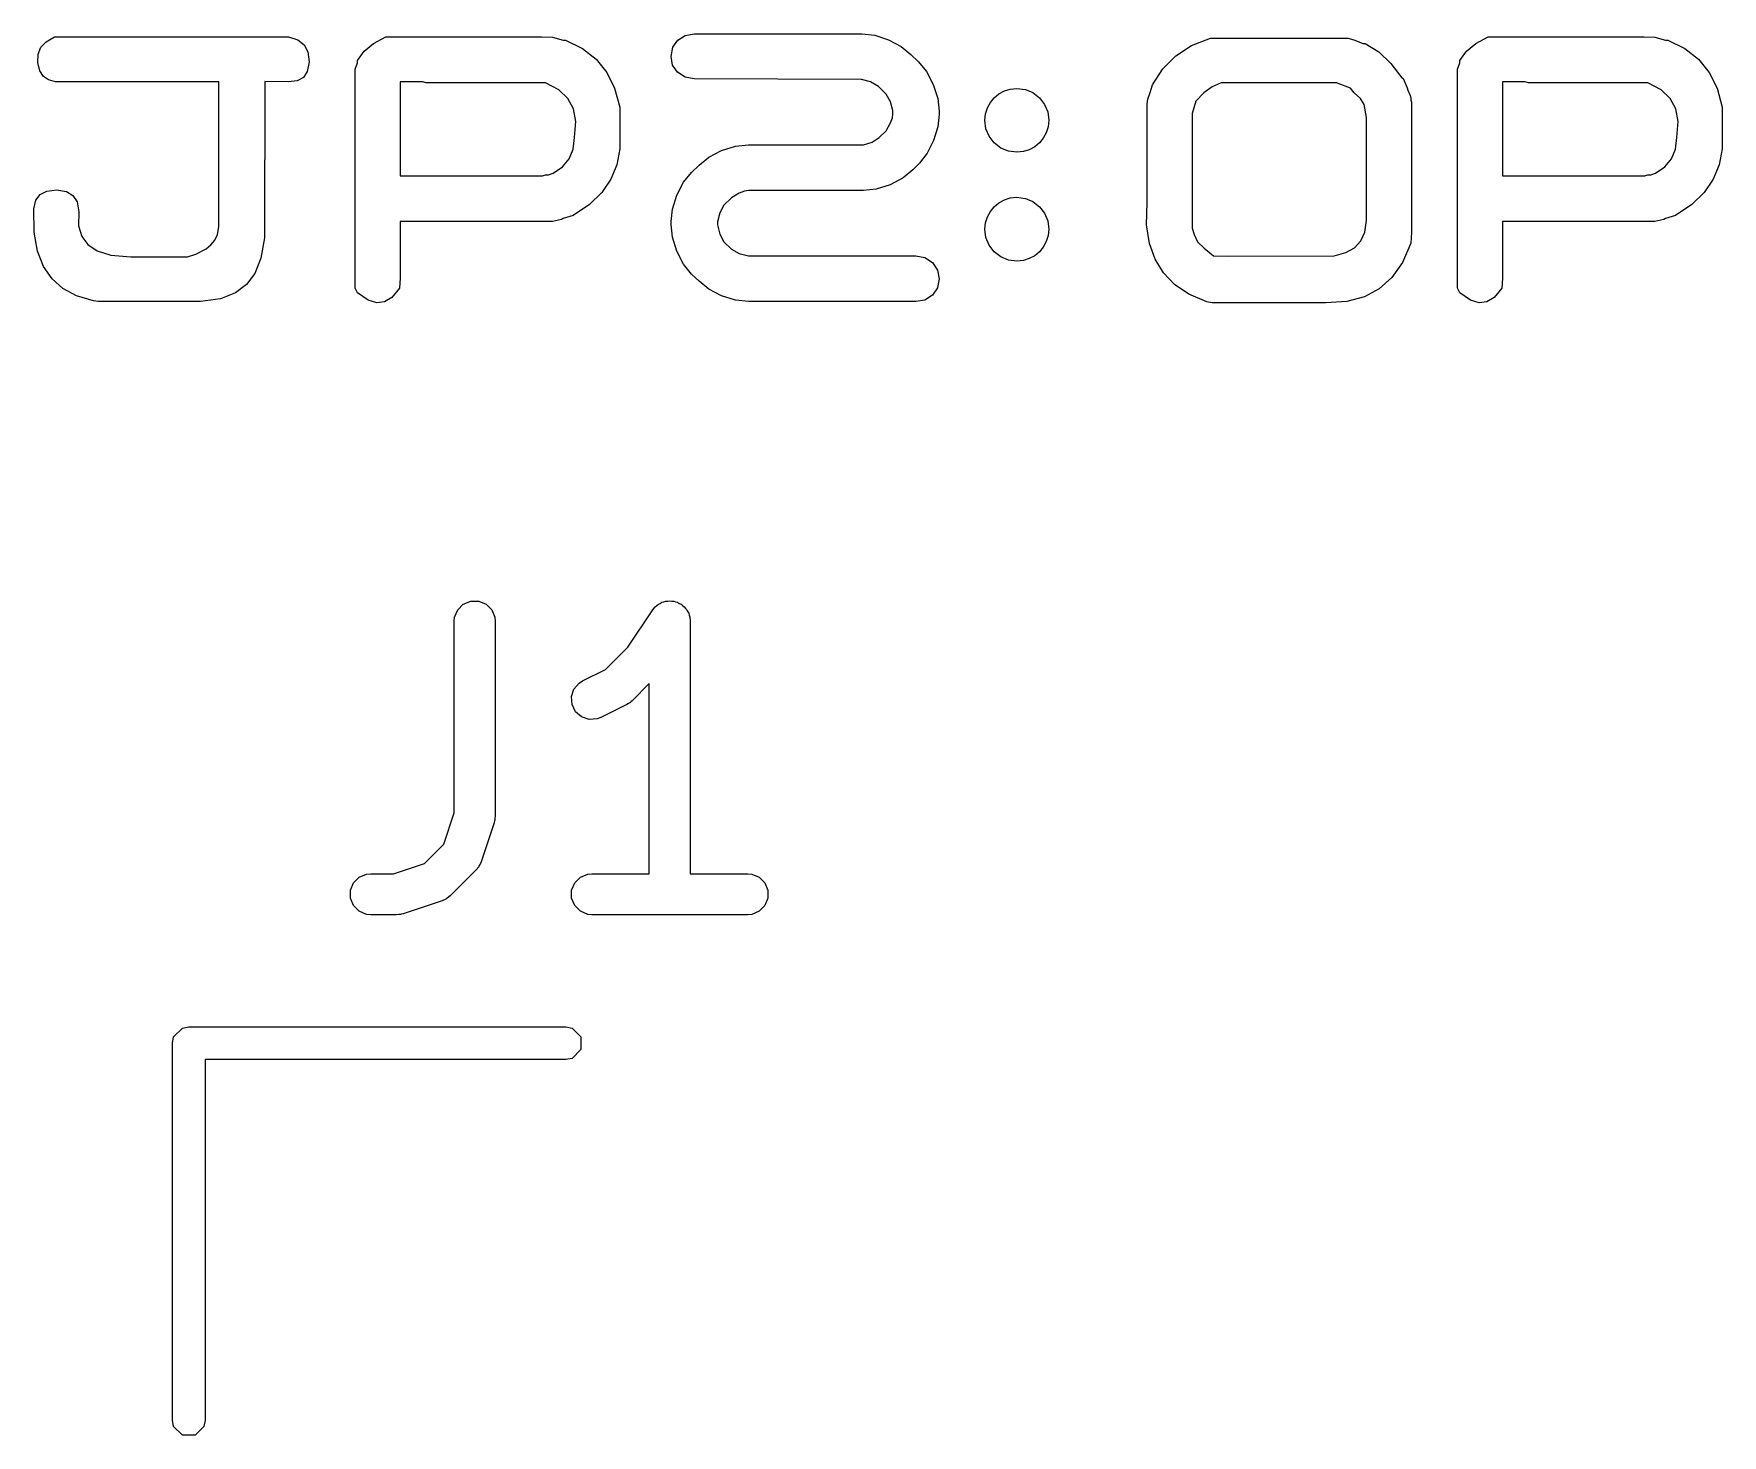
# Model space of a CAD drawing. Header units: inches. Extents: x 2.93 to 6.73, y -4.05 to -2.01.
# Drawn here: x 2.9341 to 3.1775, y -2.8319 to -2.6299 of the extents above; entities that cross this region are included whole.
import ezdxf

# ---------------------------------------------------------------- set-up
doc = ezdxf.new("R2010")
doc.units = ezdxf.units.IN
doc.header["$MEASUREMENT"] = 0
doc.layers.add('BLACK', color=7, linetype='CONTINUOUS')

msp = doc.modelspace()

# ---------------------------------------------------------------- linework, layer by layer
at = {"layer": 'BLACK', "linetype": 'CONTINUOUS'}
for p, q in [((2.93594, -2.63103), (2.93712, -2.63035)), ((2.93712, -2.63035), (2.97086, -2.63035)), ((2.97086, -2.63035), (2.97222, -2.63078)), ((2.97222, -2.63078), (2.97311, -2.63149)), ((2.98313, -2.63127), (2.98488, -2.63035)), ((2.98488, -2.63035), (2.9862, -2.63035)), ((2.9862, -2.63035), (2.98653, -2.63035)), ((2.98653, -2.63035), (2.98841, -2.63035)), ((2.98841, -2.63035), (2.98885, -2.63035)), ((2.98885, -2.63035), (2.98929, -2.63035)), ((2.98929, -2.63035), (2.98973, -2.63035)), ((2.98973, -2.63035), (2.99017, -2.63035)), ((2.99017, -2.63035), (2.99138, -2.63035)), ((2.99138, -2.63035), (2.99337, -2.63035)), ((2.99337, -2.63035), (2.99381, -2.63035)), ((2.99381, -2.63035), (2.99447, -2.63035)), ((2.99447, -2.63035), (2.99502, -2.63035)), ((2.99502, -2.63035), (2.99568, -2.63035)), ((2.99568, -2.63035), (2.99756, -2.63035)), ((2.99756, -2.63035), (2.99822, -2.63035)), ((2.99822, -2.63035), (2.99899, -2.63035)), ((2.99899, -2.63035), (2.99965, -2.63035)), ((2.99965, -2.63035), (3.00042, -2.63035)), ((3.00042, -2.63035), (3.00108, -2.63035)), ((3.00108, -2.63035), (3.00185, -2.63035)), ((3.00185, -2.63035), (3.00406, -2.63035)), ((3.00406, -2.63035), (3.00439, -2.63035)), ((3.00439, -2.63035), (3.00483, -2.63035)), ((3.00483, -2.63035), (3.00516, -2.63035)), ((3.00516, -2.63035), (3.00571, -2.63035)), ((3.00571, -2.63035), (3.00693, -2.63035)), ((3.00693, -2.63035), (3.00737, -2.63035)), ((3.00737, -2.63035), (3.0089, -2.6304)), ((3.0089, -2.6304), (3.01045, -2.63079)), ((3.01045, -2.63079), (3.01078, -2.63079)), ((3.01078, -2.63079), (3.01325, -2.63201)), ((3.02627, -2.63184), (3.02699, -2.63081)), ((3.02699, -2.63081), (3.02805, -2.63012)), ((3.02805, -2.63012), (3.02933, -2.62989)), ((3.02933, -2.62989), (3.05353, -2.62989)), ((3.05353, -2.62989), (3.05539, -2.63009)), ((3.05539, -2.63009), (3.05736, -2.63074)), ((3.05736, -2.63074), (3.05918, -2.63172)), ((3.10102, -2.63159), (3.10377, -2.6305)), ((3.10377, -2.6305), (3.10509, -2.6305)), ((3.10509, -2.6305), (3.10542, -2.6305)), ((3.10542, -2.6305), (3.11986, -2.6305)), ((3.11986, -2.6305), (3.12053, -2.6305)), ((3.12053, -2.6305), (3.12273, -2.6305)), ((3.12273, -2.6305), (3.12361, -2.6305)), ((3.12361, -2.6305), (3.12458, -2.6308)), ((3.12458, -2.6308), (3.12571, -2.63127)), ((3.14202, -2.63127), (3.14377, -2.63035)), ((3.14377, -2.63035), (3.14509, -2.63035)), ((3.14509, -2.63035), (3.14543, -2.63035)), ((3.14543, -2.63035), (3.1473, -2.63035)), ((3.1473, -2.63035), (3.14774, -2.63035)), ((3.14774, -2.63035), (3.14818, -2.63035)), ((3.14818, -2.63035), (3.14862, -2.63035)), ((3.14862, -2.63035), (3.14906, -2.63035)), ((3.14906, -2.63035), (3.15027, -2.63035)), ((3.15027, -2.63035), (3.15226, -2.63035)), ((3.15226, -2.63035), (3.1527, -2.63035)), ((3.1527, -2.63035), (3.15336, -2.63035)), ((3.15336, -2.63035), (3.15391, -2.63035)), ((3.15391, -2.63035), (3.15457, -2.63035)), ((3.15457, -2.63035), (3.15645, -2.63035)), ((3.15645, -2.63035), (3.15711, -2.63035)), ((3.15711, -2.63035), (3.15788, -2.63035)), ((3.15788, -2.63035), (3.15854, -2.63035)), ((3.15854, -2.63035), (3.15931, -2.63035)), ((3.15931, -2.63035), (3.15997, -2.63035)), ((3.15997, -2.63035), (3.16075, -2.63035)), ((3.16075, -2.63035), (3.16295, -2.63035)), ((3.16295, -2.63035), (3.16328, -2.63035)), ((3.16328, -2.63035), (3.16372, -2.63035)), ((3.16372, -2.63035), (3.16405, -2.63035)), ((3.16405, -2.63035), (3.1646, -2.63035)), ((3.1646, -2.63035), (3.16582, -2.63035)), ((3.16582, -2.63035), (3.16626, -2.63035)), ((3.16626, -2.63035), (3.16779, -2.6304)), ((3.16779, -2.6304), (3.16935, -2.63079)), ((3.16935, -2.63079), (3.16968, -2.63079)), ((3.16968, -2.63079), (3.17214, -2.63201)), ((2.93475, -2.63402), (2.9348, -2.63282)), ((2.9348, -2.63282), (2.93519, -2.63184)), ((2.93519, -2.63184), (2.93594, -2.63103)), ((2.97311, -2.63149), (2.97365, -2.6325)), ((2.97365, -2.6325), (2.97383, -2.63393)), ((2.9808, -2.63376), (2.98179, -2.63241)), ((2.98179, -2.63241), (2.98313, -2.63127)), ((3.01325, -2.63201), (3.01522, -2.63356)), ((3.02603, -2.63314), (3.02627, -2.63184)), ((3.02623, -2.63439), (3.02603, -2.63314)), ((3.05918, -2.63172), (3.06059, -2.63287)), ((3.06059, -2.63287), (3.06169, -2.63391)), ((3.09688, -2.63493), (3.09875, -2.63307)), ((3.09875, -2.63307), (3.10102, -2.63159)), ((3.12571, -2.63127), (3.12604, -2.63127)), ((3.12604, -2.63127), (3.12802, -2.63251)), ((3.12802, -2.63251), (3.12978, -2.63415)), ((3.13969, -2.63376), (3.14068, -2.63241)), ((3.14068, -2.63241), (3.14202, -2.63127)), ((3.17214, -2.63201), (3.17411, -2.63356)), ((2.93504, -2.63522), (2.93475, -2.63402)), ((2.93555, -2.63603), (2.93504, -2.63522)), ((2.97358, -2.63532), (2.97301, -2.63618)), ((2.97383, -2.63393), (2.97358, -2.63532)), ((2.98047, -2.63497), (2.9808, -2.63409)), ((2.98047, -2.63813), (2.98047, -2.63497)), ((2.9808, -2.63409), (2.9808, -2.63376)), ((3.01522, -2.63356), (3.01675, -2.63545)), ((3.01675, -2.63545), (3.01788, -2.63772)), ((3.02696, -2.63544), (3.02623, -2.63439)), ((3.02805, -2.63616), (3.02696, -2.63544)), ((3.06169, -2.63391), (3.06282, -2.63533)), ((3.06282, -2.63533), (3.06381, -2.6372)), ((3.09539, -2.63723), (3.09688, -2.63493)), ((3.12978, -2.63415), (3.13133, -2.63624)), ((3.13936, -2.63497), (3.13969, -2.63409)), ((3.13936, -2.63813), (3.13936, -2.63497)), ((3.13969, -2.63409), (3.13969, -2.63376)), ((3.17411, -2.63356), (3.17564, -2.63545)), ((3.17564, -2.63545), (3.17678, -2.63772)), ((2.93628, -2.63655), (2.93555, -2.63603)), ((2.93729, -2.63681), (2.93628, -2.63655)), ((2.96083, -2.63681), (2.93729, -2.63681)), ((2.96083, -2.65774), (2.96083, -2.63681)), ((2.96744, -2.63675), (2.96739, -2.65932)), ((2.9708, -2.63681), (2.96744, -2.63675)), ((2.97213, -2.63668), (2.9708, -2.63681)), ((2.97301, -2.63618), (2.97213, -2.63668)), ((2.98047, -2.66656), (2.98047, -2.63813)), ((2.98774, -2.63681), (2.98697, -2.63681)), ((2.98697, -2.63681), (2.98697, -2.63813)), ((2.98697, -2.63813), (2.98697, -2.63846)), ((2.98818, -2.63681), (2.98774, -2.63681)), ((2.98862, -2.63681), (2.98818, -2.63681)), ((2.9894, -2.63681), (2.98862, -2.63681)), ((2.99017, -2.63681), (2.9894, -2.63681)), ((2.99072, -2.63696), (2.99017, -2.63681)), ((2.99182, -2.63696), (2.99072, -2.63696)), ((2.9937, -2.63696), (2.99182, -2.63696)), ((2.99403, -2.63696), (2.9937, -2.63696)), ((2.99535, -2.63696), (2.99403, -2.63696)), ((2.99678, -2.63696), (2.99535, -2.63696)), ((2.99722, -2.63696), (2.99678, -2.63696)), ((2.9991, -2.63696), (2.99722, -2.63696)), ((2.99943, -2.63696), (2.9991, -2.63696)), ((3.00075, -2.63696), (2.99943, -2.63696)), ((3.00196, -2.63696), (3.00075, -2.63696)), ((3.00251, -2.63696), (3.00196, -2.63696)), ((3.00395, -2.63696), (3.00251, -2.63696)), ((3.00439, -2.63696), (3.00395, -2.63696)), ((3.00626, -2.63696), (3.00439, -2.63696)), ((3.00714, -2.63696), (3.00626, -2.63696)), ((3.00792, -2.63696), (3.00714, -2.63696)), ((3.00983, -2.63796), (3.00792, -2.63696)), ((3.01113, -2.6392), (3.00983, -2.63796)), ((3.01788, -2.63772), (3.01861, -2.64047)), ((3.02933, -2.63639), (3.02805, -2.63616)), ((3.05347, -2.6365), (3.02933, -2.63639)), ((3.05477, -2.63683), (3.05347, -2.6365)), ((3.0559, -2.6375), (3.05477, -2.63683)), ((3.057, -2.6386), (3.0559, -2.6375)), ((3.06381, -2.6372), (3.06446, -2.63921)), ((3.07327, -2.63855), (3.07405, -2.63812)), ((3.07405, -2.63812), (3.07491, -2.63785)), ((3.07491, -2.63785), (3.07587, -2.63776)), ((3.07587, -2.63776), (3.0771, -2.63791)), ((3.0771, -2.63791), (3.07817, -2.63836)), ((3.09506, -2.63833), (3.09539, -2.63723)), ((3.104, -2.63754), (3.10279, -2.63841)), ((3.10531, -2.63696), (3.104, -2.63754)), ((3.1203, -2.63696), (3.10531, -2.63696)), ((3.12119, -2.63696), (3.1203, -2.63696)), ((3.12196, -2.63696), (3.12119, -2.63696)), ((3.12218, -2.63707), (3.12196, -2.63696)), ((3.12394, -2.63774), (3.12218, -2.63707)), ((3.12449, -2.6384), (3.12394, -2.63774)), ((3.13133, -2.63624), (3.13155, -2.63635)), ((3.13155, -2.63635), (3.1321, -2.63767)), ((3.1321, -2.63767), (3.13221, -2.638)), ((3.13221, -2.638), (3.13254, -2.63877)), ((3.13936, -2.66656), (3.13936, -2.63813)), ((3.14664, -2.63681), (3.14587, -2.63681)), ((3.14587, -2.63681), (3.14587, -2.63813)), ((3.14587, -2.63813), (3.14587, -2.63846)), ((3.14708, -2.63681), (3.14664, -2.63681)), ((3.14752, -2.63681), (3.14708, -2.63681)), ((3.14829, -2.63681), (3.14752, -2.63681)), ((3.14906, -2.63681), (3.14829, -2.63681)), ((3.14961, -2.63696), (3.14906, -2.63681)), ((3.15071, -2.63696), (3.14961, -2.63696)), ((3.15259, -2.63696), (3.15071, -2.63696)), ((3.15292, -2.63696), (3.15259, -2.63696)), ((3.15424, -2.63696), (3.15292, -2.63696)), ((3.15568, -2.63696), (3.15424, -2.63696)), ((3.15612, -2.63696), (3.15568, -2.63696)), ((3.15799, -2.63696), (3.15612, -2.63696)), ((3.15832, -2.63696), (3.15799, -2.63696)), ((3.15965, -2.63696), (3.15832, -2.63696)), ((3.16086, -2.63696), (3.15965, -2.63696)), ((3.16141, -2.63696), (3.16086, -2.63696)), ((3.16284, -2.63696), (3.16141, -2.63696)), ((3.16328, -2.63696), (3.16284, -2.63696)), ((3.16516, -2.63696), (3.16328, -2.63696)), ((3.16604, -2.63696), (3.16516, -2.63696)), ((3.16681, -2.63696), (3.16604, -2.63696)), ((3.16872, -2.63796), (3.16681, -2.63696)), ((3.17002, -2.6392), (3.16872, -2.63796)), ((3.17678, -2.63772), (3.1775, -2.64047)), ((2.98697, -2.63846), (2.98697, -2.64033)), ((2.98697, -2.64033), (2.98697, -2.64077)), ((3.01194, -2.6407), (3.01113, -2.6392)), ((3.01861, -2.64047), (3.01861, -2.64388)), ((3.05764, -2.63968), (3.057, -2.6386)), ((3.05799, -2.64097), (3.05764, -2.63968)), ((3.06446, -2.63921), (3.06466, -2.64103)), ((3.07133, -2.64142), (3.0716, -2.64057)), ((3.0716, -2.64057), (3.07203, -2.63979)), ((3.07203, -2.63979), (3.07259, -2.63911)), ((3.07259, -2.63911), (3.07327, -2.63855)), ((3.07817, -2.63836), (3.07912, -2.63911)), ((3.07912, -2.63911), (3.07986, -2.64008)), ((3.07986, -2.64008), (3.0803, -2.64114)), ((3.09462, -2.63999), (3.09473, -2.63932)), ((3.09462, -2.64139), (3.09462, -2.63999)), ((3.09473, -2.63932), (3.09506, -2.63833)), ((3.10167, -2.63962), (3.10112, -2.64139)), ((3.10279, -2.63841), (3.10167, -2.63962)), ((3.1254, -2.63924), (3.12449, -2.6384)), ((3.12593, -2.64006), (3.1254, -2.63924)), ((3.12626, -2.64195), (3.12593, -2.64006)), ((3.13254, -2.63877), (3.13265, -2.6391)), ((3.13265, -2.6391), (3.13265, -2.63944)), ((3.13265, -2.63944), (3.13276, -2.63976)), ((3.13276, -2.63976), (3.13276, -2.65851)), ((3.14587, -2.63846), (3.14587, -2.64033)), ((3.14587, -2.64033), (3.14587, -2.64077)), ((3.17083, -2.6407), (3.17002, -2.6392)), ((3.1775, -2.64047), (3.1775, -2.64388)), ((2.98697, -2.64077), (2.98697, -2.6422)), ((2.98697, -2.6422), (2.98697, -2.64419)), ((3.01229, -2.64254), (3.01194, -2.6407)), ((3.01211, -2.64484), (3.01229, -2.64254)), ((3.057, -2.6439), (3.05764, -2.64274)), ((3.05764, -2.64274), (3.05791, -2.64199)), ((3.05791, -2.64199), (3.05799, -2.64142)), ((3.05799, -2.64142), (3.05799, -2.64097)), ((3.06466, -2.64147), (3.06447, -2.64329)), ((3.06466, -2.64103), (3.06466, -2.64147)), ((3.07124, -2.64233), (3.07133, -2.64142)), ((3.07139, -2.64357), (3.07124, -2.64233)), ((3.0803, -2.64114), (3.08045, -2.64233)), ((3.08045, -2.64233), (3.08035, -2.6433)), ((3.09462, -2.65421), (3.09462, -2.64139)), ((3.10112, -2.64139), (3.10112, -2.64272)), ((3.10112, -2.64272), (3.10112, -2.6579)), ((3.12626, -2.65679), (3.12626, -2.64195)), ((3.14587, -2.64077), (3.14587, -2.6422)), ((3.14587, -2.6422), (3.14587, -2.64419)), ((3.17118, -2.64254), (3.17083, -2.6407)), ((3.171, -2.64484), (3.17118, -2.64254)), ((2.98697, -2.64419), (2.98697, -2.64451)), ((2.98697, -2.64451), (2.98697, -2.64495)), ((2.98697, -2.64495), (2.98697, -2.6454)), ((2.98697, -2.6454), (2.98697, -2.64881)), ((3.01188, -2.64653), (3.01211, -2.64484)), ((3.01861, -2.64388), (3.01863, -2.64647)), ((3.05499, -2.64553), (3.05601, -2.64484)), ((3.05601, -2.64484), (3.057, -2.6439)), ((3.06386, -2.64528), (3.06293, -2.64712)), ((3.06447, -2.64329), (3.06386, -2.64528)), ((3.07184, -2.64465), (3.07139, -2.64357)), ((3.07259, -2.64562), (3.07184, -2.64465)), ((3.07966, -2.64493), (3.0791, -2.64562)), ((3.08009, -2.64415), (3.07966, -2.64493)), ((3.08035, -2.6433), (3.08009, -2.64415)), ((3.14587, -2.64419), (3.14587, -2.64451)), ((3.14587, -2.64451), (3.14587, -2.64495)), ((3.14587, -2.64495), (3.14587, -2.6454)), ((3.14587, -2.6454), (3.14587, -2.64881)), ((3.17077, -2.64653), (3.171, -2.64484)), ((3.1775, -2.64388), (3.17753, -2.64647)), ((3.01036, -2.64905), (3.0113, -2.64791)), ((3.0113, -2.64791), (3.01188, -2.64653)), ((3.01863, -2.64647), (3.01821, -2.64878)), ((3.03005, -2.64882), (3.03146, -2.64768)), ((3.03146, -2.64768), (3.0333, -2.64672)), ((3.0333, -2.64672), (3.03529, -2.64609)), ((3.03529, -2.64609), (3.03716, -2.64589)), ((3.03716, -2.64589), (3.05375, -2.64589)), ((3.05375, -2.64589), (3.05499, -2.64553)), ((3.06293, -2.64712), (3.0618, -2.64853)), ((3.07356, -2.64637), (3.07259, -2.64562)), ((3.07464, -2.64681), (3.07356, -2.64637)), ((3.07587, -2.64696), (3.07464, -2.64681)), ((3.07679, -2.64687), (3.07587, -2.64696)), ((3.07764, -2.64661), (3.07679, -2.64687)), ((3.07842, -2.64618), (3.07764, -2.64661)), ((3.0791, -2.64562), (3.07842, -2.64618)), ((3.16925, -2.64905), (3.17019, -2.64791)), ((3.17019, -2.64791), (3.17077, -2.64653)), ((3.17753, -2.64647), (3.1771, -2.64878)), ((2.98697, -2.64881), (2.98697, -2.64914)), ((2.98697, -2.64914), (2.98697, -2.64947)), ((2.98697, -2.64947), (2.98697, -2.65035)), ((2.98697, -2.65035), (2.9883, -2.65035)), ((2.9883, -2.65035), (2.98862, -2.65035)), ((2.98862, -2.65035), (2.9905, -2.65035)), ((2.9905, -2.65035), (2.99094, -2.65035)), ((2.99094, -2.65035), (2.99237, -2.65035)), ((2.99237, -2.65035), (2.99293, -2.65035)), ((2.99293, -2.65035), (2.99414, -2.65035)), ((2.99414, -2.65035), (2.99546, -2.65035)), ((2.99546, -2.65035), (2.99579, -2.65035)), ((2.99579, -2.65035), (2.99767, -2.65035)), ((2.99767, -2.65035), (2.99811, -2.65035)), ((2.99811, -2.65035), (2.99954, -2.65035)), ((2.99954, -2.65035), (3.00086, -2.65035)), ((3.00086, -2.65035), (3.00119, -2.65035)), ((3.00119, -2.65035), (3.00307, -2.65035)), ((3.00307, -2.65035), (3.00373, -2.65035)), ((3.00373, -2.65035), (3.00714, -2.65035)), ((3.00714, -2.65035), (3.00748, -2.65035)), ((3.00748, -2.65035), (3.00792, -2.6502)), ((3.00792, -2.6502), (3.00836, -2.6502)), ((3.00836, -2.6502), (3.00902, -2.64998)), ((3.00902, -2.64998), (3.01036, -2.64905)), ((3.01821, -2.64878), (3.01735, -2.65085)), ((3.02782, -2.65129), (3.02895, -2.64987)), ((3.02895, -2.64987), (3.03005, -2.64882)), ((3.06086, -2.64952), (3.05945, -2.65066)), ((3.0618, -2.64853), (3.06086, -2.64952)), ((3.14587, -2.64881), (3.14587, -2.64914)), ((3.14587, -2.64914), (3.14587, -2.64947)), ((3.14587, -2.64947), (3.14587, -2.65035)), ((3.14587, -2.65035), (3.14719, -2.65035)), ((3.14719, -2.65035), (3.14752, -2.65035)), ((3.14752, -2.65035), (3.14939, -2.65035)), ((3.14939, -2.65035), (3.14983, -2.65035)), ((3.14983, -2.65035), (3.15127, -2.65035)), ((3.15127, -2.65035), (3.15182, -2.65035)), ((3.15182, -2.65035), (3.15303, -2.65035)), ((3.15303, -2.65035), (3.15435, -2.65035)), ((3.15435, -2.65035), (3.15468, -2.65035)), ((3.15468, -2.65035), (3.15656, -2.65035)), ((3.15656, -2.65035), (3.157, -2.65035)), ((3.157, -2.65035), (3.15843, -2.65035)), ((3.15843, -2.65035), (3.15975, -2.65035)), ((3.15975, -2.65035), (3.16009, -2.65035)), ((3.16009, -2.65035), (3.16196, -2.65035)), ((3.16196, -2.65035), (3.16262, -2.65035)), ((3.16262, -2.65035), (3.16604, -2.65035)), ((3.16604, -2.65035), (3.16637, -2.65035)), ((3.16637, -2.65035), (3.16681, -2.6502)), ((3.16681, -2.6502), (3.16725, -2.6502)), ((3.16725, -2.6502), (3.16791, -2.64998)), ((3.16791, -2.64998), (3.16925, -2.64905)), ((3.1771, -2.64878), (3.17624, -2.65085)), ((2.93509, -2.65306), (2.93604, -2.65257)), ((2.93604, -2.65257), (2.93746, -2.6524)), ((2.93746, -2.6524), (2.93886, -2.65261)), ((2.93886, -2.65261), (2.93979, -2.65318)), ((3.01605, -2.65275), (3.01425, -2.65449)), ((3.01735, -2.65085), (3.01605, -2.65275)), ((3.02685, -2.65316), (3.02782, -2.65129)), ((3.03659, -2.65258), (3.03584, -2.65286)), ((3.03716, -2.6525), (3.03659, -2.65258)), ((3.05375, -2.6525), (3.03716, -2.6525)), ((3.05557, -2.6523), (3.05375, -2.6525)), ((3.05758, -2.65165), (3.05557, -2.6523)), ((3.05945, -2.65066), (3.05758, -2.65165)), ((3.17494, -2.65275), (3.17315, -2.65449)), ((3.17624, -2.65085), (3.17494, -2.65275)), ((2.93415, -2.6551), (2.93447, -2.65388)), ((2.9342, -2.65849), (2.93415, -2.6551)), ((2.93447, -2.65388), (2.93509, -2.65306)), ((2.93979, -2.65318), (2.94039, -2.65411)), ((2.94039, -2.65411), (2.94065, -2.65554)), ((3.01425, -2.65449), (3.01189, -2.65609)), ((3.02603, -2.65695), (3.02622, -2.65516)), ((3.02622, -2.65516), (3.02685, -2.65316)), ((3.03363, -2.65461), (3.03302, -2.65572)), ((3.03474, -2.65356), (3.03363, -2.65461)), ((3.03584, -2.65286), (3.03474, -2.65356)), ((3.07203, -2.65549), (3.07259, -2.65481)), ((3.07259, -2.65481), (3.07327, -2.65424)), ((3.07327, -2.65424), (3.07405, -2.65382)), ((3.07405, -2.65382), (3.07491, -2.65355)), ((3.07491, -2.65355), (3.07587, -2.65346)), ((3.07587, -2.65346), (3.0771, -2.65361)), ((3.0771, -2.65361), (3.07817, -2.65406)), ((3.07817, -2.65406), (3.07912, -2.65481)), ((3.07912, -2.65481), (3.07986, -2.65577)), ((3.09456, -2.65741), (3.09462, -2.65421)), ((3.17315, -2.65449), (3.17078, -2.65609)), ((2.94065, -2.65554), (2.94062, -2.65755)), ((2.94062, -2.65755), (2.94106, -2.65909)), ((2.98807, -2.65696), (2.98697, -2.65696)), ((2.98697, -2.65696), (2.98697, -2.65829)), ((2.98852, -2.65696), (2.98807, -2.65696)), ((2.98885, -2.65696), (2.98852, -2.65696)), ((2.99105, -2.65696), (2.98885, -2.65696)), ((2.99182, -2.65696), (2.99105, -2.65696)), ((2.99248, -2.65696), (2.99182, -2.65696)), ((2.99436, -2.65696), (2.99248, -2.65696)), ((2.99469, -2.65696), (2.99436, -2.65696)), ((2.99601, -2.65696), (2.99469, -2.65696)), ((2.99744, -2.65696), (2.99601, -2.65696)), ((2.99788, -2.65696), (2.99744, -2.65696)), ((2.99976, -2.65696), (2.99788, -2.65696)), ((3.00009, -2.65696), (2.99976, -2.65696)), ((3.00141, -2.65696), (3.00009, -2.65696)), ((3.00263, -2.65696), (3.00141, -2.65696)), ((3.00318, -2.65696), (3.00263, -2.65696)), ((3.00461, -2.65696), (3.00318, -2.65696)), ((3.00505, -2.65696), (3.00461, -2.65696)), ((3.00693, -2.65696), (3.00505, -2.65696)), ((3.00781, -2.65696), (3.00693, -2.65696)), ((3.00858, -2.65696), (3.00781, -2.65696)), ((3.00891, -2.65696), (3.00858, -2.65696)), ((3.00935, -2.65685), (3.00891, -2.65696)), ((3.01023, -2.65664), (3.00935, -2.65685)), ((3.01045, -2.65652), (3.01023, -2.65664)), ((3.01189, -2.65609), (3.01045, -2.65652)), ((3.02603, -2.65739), (3.02603, -2.65695)), ((3.02622, -2.65922), (3.02603, -2.65739)), ((3.03302, -2.65572), (3.03269, -2.657)), ((3.03269, -2.657), (3.03269, -2.65745)), ((3.03269, -2.65745), (3.03302, -2.65875)), ((3.07124, -2.65803), (3.07133, -2.65712)), ((3.07133, -2.65712), (3.0716, -2.65627)), ((3.0716, -2.65627), (3.07203, -2.65549)), ((3.07986, -2.65577), (3.0803, -2.65684)), ((3.0803, -2.65684), (3.08045, -2.65803)), ((3.09497, -2.6601), (3.09456, -2.65741)), ((3.126, -2.65847), (3.12626, -2.65679)), ((3.14697, -2.65696), (3.14587, -2.65696)), ((3.14587, -2.65696), (3.14587, -2.65829)), ((3.14741, -2.65696), (3.14697, -2.65696)), ((3.14774, -2.65696), (3.14741, -2.65696)), ((3.14994, -2.65696), (3.14774, -2.65696)), ((3.15071, -2.65696), (3.14994, -2.65696)), ((3.15138, -2.65696), (3.15071, -2.65696)), ((3.15325, -2.65696), (3.15138, -2.65696)), ((3.15358, -2.65696), (3.15325, -2.65696)), ((3.1549, -2.65696), (3.15358, -2.65696)), ((3.15634, -2.65696), (3.1549, -2.65696)), ((3.15678, -2.65696), (3.15634, -2.65696)), ((3.15865, -2.65696), (3.15678, -2.65696)), ((3.15898, -2.65696), (3.15865, -2.65696)), ((3.16031, -2.65696), (3.15898, -2.65696)), ((3.16152, -2.65696), (3.16031, -2.65696)), ((3.16207, -2.65696), (3.16152, -2.65696)), ((3.1635, -2.65696), (3.16207, -2.65696)), ((3.16394, -2.65696), (3.1635, -2.65696)), ((3.16582, -2.65696), (3.16394, -2.65696)), ((3.1667, -2.65696), (3.16582, -2.65696)), ((3.16747, -2.65696), (3.1667, -2.65696)), ((3.1678, -2.65696), (3.16747, -2.65696)), ((3.16824, -2.65685), (3.1678, -2.65696)), ((3.16912, -2.65664), (3.16824, -2.65685)), ((3.16935, -2.65652), (3.16912, -2.65664)), ((3.17078, -2.65609), (3.16935, -2.65652)), ((2.9347, -2.66122), (2.9342, -2.65849)), ((2.94106, -2.65909), (2.94193, -2.66028)), ((2.95967, -2.66033), (2.96025, -2.65965)), ((2.96025, -2.65965), (2.96064, -2.65883)), ((2.96064, -2.65883), (2.96083, -2.65774)), ((2.96739, -2.65932), (2.96688, -2.66223)), ((2.98697, -2.65829), (2.98697, -2.65862)), ((2.98697, -2.65862), (2.98697, -2.66049)), ((3.02685, -2.66123), (3.02622, -2.65922)), ((3.03302, -2.65875), (3.03363, -2.65989)), ((3.03363, -2.65989), (3.03474, -2.66094)), ((3.07139, -2.65926), (3.07124, -2.65803)), ((3.07184, -2.66034), (3.07139, -2.65926)), ((3.08009, -2.65985), (3.07966, -2.66063)), ((3.08035, -2.65899), (3.08009, -2.65985)), ((3.08045, -2.65803), (3.08035, -2.65899)), ((3.09578, -2.66239), (3.09497, -2.6601)), ((3.10112, -2.6579), (3.10143, -2.65884)), ((3.10143, -2.65884), (3.10189, -2.6599)), ((3.10189, -2.6599), (3.10283, -2.66081)), ((3.12453, -2.66073), (3.12542, -2.65975)), ((3.12542, -2.65975), (3.126, -2.65847)), ((3.13265, -2.66006), (3.13143, -2.66287)), ((3.13276, -2.65851), (3.13265, -2.66006)), ((3.14587, -2.65829), (3.14587, -2.65862)), ((3.14587, -2.65862), (3.14587, -2.66049)), ((2.93557, -2.66342), (2.9347, -2.66122)), ((2.94193, -2.66028), (2.94329, -2.66119)), ((2.94329, -2.66119), (2.94528, -2.6618)), ((2.94528, -2.6618), (2.94815, -2.66204)), ((2.94815, -2.66204), (2.95631, -2.66204)), ((2.95631, -2.66204), (2.95749, -2.66166)), ((2.95749, -2.66166), (2.95898, -2.66089)), ((2.95898, -2.66089), (2.95967, -2.66033)), ((2.96688, -2.66223), (2.96601, -2.66442)), ((2.98697, -2.66049), (2.98697, -2.66093)), ((2.98697, -2.66093), (2.98697, -2.66237)), ((2.98697, -2.66237), (2.98697, -2.66435)), ((3.02782, -2.66311), (3.02685, -2.66123)), ((3.03474, -2.66094), (3.03584, -2.66158)), ((3.03584, -2.66158), (3.03716, -2.66189)), ((3.03716, -2.66189), (3.0613, -2.66189)), ((3.0613, -2.66189), (3.06258, -2.66213)), ((3.06258, -2.66213), (3.06367, -2.66287)), ((3.07259, -2.66131), (3.07184, -2.66034)), ((3.07356, -2.66206), (3.07259, -2.66131)), ((3.07464, -2.66251), (3.07356, -2.66206)), ((3.07587, -2.66266), (3.07464, -2.66251)), ((3.07764, -2.6623), (3.07679, -2.66257)), ((3.07842, -2.66188), (3.07764, -2.6623)), ((3.0791, -2.66131), (3.07842, -2.66188)), ((3.07966, -2.66063), (3.0791, -2.66131)), ((3.09698, -2.66434), (3.09578, -2.66239)), ((3.10283, -2.66081), (3.10421, -2.66189)), ((3.10421, -2.66189), (3.10626, -2.66194)), ((3.10626, -2.66194), (3.12157, -2.66189)), ((3.12157, -2.66189), (3.12328, -2.66144)), ((3.12328, -2.66144), (3.12453, -2.66073)), ((3.14587, -2.66049), (3.14587, -2.66093)), ((3.14587, -2.66093), (3.14587, -2.66237)), ((3.14587, -2.66237), (3.14587, -2.66435)), ((2.93678, -2.66519), (2.93557, -2.66342)), ((2.96601, -2.66442), (2.96482, -2.66604)), ((2.98697, -2.66435), (2.98697, -2.66468)), ((2.98697, -2.66468), (2.98697, -2.66512)), ((3.02895, -2.66452), (3.02782, -2.66311)), ((3.03005, -2.66557), (3.02895, -2.66452)), ((3.06367, -2.66287), (3.06442, -2.66396)), ((3.06442, -2.66396), (3.06466, -2.66522)), ((3.07679, -2.66257), (3.07587, -2.66266)), ((3.09858, -2.66601), (3.09698, -2.66434)), ((3.13143, -2.66287), (3.12991, -2.66503)), ((3.14587, -2.66435), (3.14587, -2.66468)), ((3.14587, -2.66468), (3.14587, -2.66512)), ((2.93834, -2.66659), (2.93678, -2.66519)), ((2.9403, -2.66766), (2.93834, -2.66659)), ((2.96323, -2.66725), (2.96107, -2.66809)), ((2.96482, -2.66604), (2.96323, -2.66725)), ((2.9808, -2.66722), (2.98047, -2.66656)), ((2.98233, -2.6683), (2.9808, -2.66722)), ((2.98686, -2.66656), (2.98578, -2.66789)), ((2.98697, -2.66512), (2.98686, -2.66656)), ((3.03146, -2.66671), (3.03005, -2.66557)), ((3.0333, -2.66767), (3.03146, -2.66671)), ((3.06441, -2.66653), (3.06367, -2.66758)), ((3.06466, -2.66522), (3.06441, -2.66653)), ((3.10063, -2.66741), (3.09858, -2.66601)), ((3.10322, -2.66855), (3.10063, -2.66741)), ((3.12809, -2.66665), (3.12596, -2.6678)), ((3.12991, -2.66503), (3.12809, -2.66665)), ((3.13969, -2.66722), (3.13936, -2.66656)), ((3.14122, -2.6683), (3.13969, -2.66722)), ((3.14576, -2.66656), (3.14467, -2.66789)), ((3.14587, -2.66512), (3.14576, -2.66656)), ((2.94275, -2.66839), (2.9403, -2.66766)), ((2.94341, -2.6685), (2.94275, -2.66839)), ((2.95818, -2.6685), (2.94341, -2.6685)), ((2.96107, -2.66809), (2.95818, -2.6685)), ((2.9836, -2.66868), (2.98233, -2.6683)), ((2.98471, -2.66855), (2.9836, -2.66868)), ((2.98578, -2.66789), (2.98471, -2.66855)), ((3.03529, -2.6683), (3.0333, -2.66767)), ((3.03716, -2.6685), (3.03529, -2.6683)), ((3.0613, -2.6685), (3.03716, -2.6685)), ((3.06258, -2.66827), (3.0613, -2.6685)), ((3.06367, -2.66758), (3.06258, -2.66827)), ((3.10399, -2.66866), (3.10322, -2.66855)), ((3.12041, -2.66866), (3.10399, -2.66866)), ((3.12343, -2.66848), (3.12041, -2.66866)), ((3.12596, -2.6678), (3.12343, -2.66848)), ((3.14249, -2.66868), (3.14122, -2.6683)), ((3.1436, -2.66855), (3.14249, -2.66868)), ((3.14467, -2.66789), (3.1436, -2.66855)), ((2.99481, -2.71398), (2.99525, -2.71292)), ((2.99525, -2.71292), (2.99606, -2.7121)), ((2.99606, -2.7121), (2.99713, -2.71166)), ((2.99713, -2.71166), (2.99828, -2.71166)), ((2.99828, -2.71166), (2.99934, -2.7121)), ((2.99934, -2.7121), (3.00016, -2.71292)), ((3.00016, -2.71292), (3.0006, -2.71398)), ((3.01978, -2.7183), (3.02337, -2.71292)), ((3.02337, -2.71292), (3.02373, -2.71247)), ((3.02337, -2.71292), (3.02337, -2.71292)), ((3.02337, -2.71292), (3.02337, -2.71292)), ((3.02337, -2.71292), (3.02337, -2.71292)), ((3.02373, -2.71247), (3.02398, -2.71231)), ((3.02398, -2.71231), (3.02418, -2.7121)), ((3.02418, -2.7121), (3.02445, -2.71199)), ((3.02445, -2.71199), (3.02469, -2.71183)), ((3.02469, -2.71183), (3.02498, -2.71178)), ((3.02498, -2.71178), (3.02525, -2.71166)), ((3.02525, -2.71166), (3.02554, -2.71166)), ((3.02554, -2.71166), (3.02582, -2.71161)), ((3.02582, -2.71161), (3.02611, -2.71166)), ((3.02611, -2.71166), (3.0264, -2.71166)), ((3.0264, -2.71166), (3.02667, -2.71177)), ((3.02667, -2.71177), (3.02695, -2.71183)), ((3.02695, -2.71183), (3.0272, -2.71199)), ((3.0272, -2.71199), (3.02747, -2.7121)), ((3.02747, -2.7121), (3.02767, -2.71231)), ((3.02767, -2.71231), (3.02791, -2.71247)), ((3.02791, -2.71247), (3.02807, -2.71271)), ((3.02807, -2.71271), (3.02828, -2.71292)), ((3.02828, -2.71292), (3.02839, -2.71319)), ((3.02839, -2.71319), (3.02855, -2.71343)), ((3.02855, -2.71343), (3.02861, -2.71371)), ((2.99475, -2.71456), (2.99481, -2.71398)), ((2.99475, -2.7422), (2.99475, -2.71456)), ((3.0006, -2.71398), (3.00066, -2.71456)), ((3.00066, -2.71456), (3.00066, -2.74268)), ((3.02861, -2.71371), (3.02872, -2.71398)), ((3.02872, -2.71398), (3.02878, -2.71455)), ((3.02878, -2.71455), (3.02878, -2.71456)), ((3.02878, -2.71456), (3.02878, -2.71456)), ((3.02878, -2.71456), (3.02878, -2.71456)), ((3.02878, -2.71456), (3.02878, -2.75098)), ((3.01658, -2.72151), (3.01978, -2.7183)), ((3.01277, -2.72348), (3.01326, -2.72317)), ((3.01326, -2.72317), (3.01658, -2.72151)), ((3.01165, -2.72544), (3.01201, -2.72435)), ((3.01173, -2.72659), (3.01165, -2.72544)), ((3.01201, -2.72435), (3.01277, -2.72348)), ((3.02287, -2.72356), (3.02041, -2.72602)), ((3.02287, -2.75098), (3.02287, -2.72356)), ((3.01224, -2.72762), (3.01173, -2.72659)), ((3.01311, -2.72837), (3.01224, -2.72762)), ((3.01965, -2.72657), (3.0159, -2.72845)), ((3.01989, -2.72642), (3.01965, -2.72657)), ((3.01997, -2.72639), (3.01989, -2.72642)), ((3.02005, -2.72632), (3.01997, -2.72639)), ((3.02014, -2.72627), (3.02005, -2.72632)), ((3.02019, -2.72621), (3.02014, -2.72627)), ((3.02041, -2.72602), (3.02019, -2.72621)), ((3.01421, -2.72874), (3.01311, -2.72837)), ((3.01536, -2.72866), (3.01421, -2.72874)), ((3.0159, -2.72845), (3.01536, -2.72866)), ((2.99325, -2.74671), (2.99475, -2.7422)), ((3.00066, -2.74268), (3.00063, -2.74297)), ((3.0005, -2.74362), (2.99863, -2.74924)), ((3.00057, -2.74333), (3.0005, -2.74362)), ((3.0006, -2.74326), (3.00057, -2.74333)), ((3.00061, -2.74315), (3.0006, -2.74326)), ((3.00063, -2.74305), (3.00061, -2.74315)), ((3.00063, -2.74297), (3.00063, -2.74305)), ((2.99048, -2.74947), (2.99325, -2.74671)), ((2.98598, -2.75098), (2.99048, -2.74947)), ((2.99828, -2.74995), (2.99792, -2.75039)), ((2.99832, -2.74985), (2.99828, -2.74995)), ((2.99839, -2.74977), (2.99832, -2.74985)), ((2.99863, -2.74924), (2.99839, -2.74977)), ((2.97981, -2.75335), (2.98025, -2.75229)), ((2.98025, -2.75229), (2.98106, -2.75147)), ((2.98106, -2.75147), (2.98213, -2.75103)), ((2.98213, -2.75103), (2.98271, -2.75098)), ((2.98271, -2.75098), (2.98598, -2.75098)), ((2.99792, -2.75039), (2.99417, -2.75414)), ((3.01168, -2.75335), (3.01212, -2.75229)), ((3.01212, -2.75229), (3.01294, -2.75147)), ((3.01294, -2.75147), (3.014, -2.75103)), ((3.014, -2.75103), (3.01458, -2.75098)), ((3.01458, -2.75098), (3.02287, -2.75098)), ((3.02878, -2.75098), (3.03707, -2.75098)), ((3.03707, -2.75098), (3.03765, -2.75103)), ((3.03765, -2.75103), (3.03871, -2.75147)), ((3.03871, -2.75147), (3.03953, -2.75229)), ((3.03953, -2.75229), (3.03997, -2.75335)), ((2.97981, -2.75451), (2.97981, -2.75335)), ((2.98025, -2.75557), (2.97981, -2.75451)), ((2.99301, -2.75486), (2.98739, -2.75673)), ((2.99354, -2.75462), (2.99301, -2.75486)), ((2.99362, -2.75455), (2.99354, -2.75462)), ((2.99372, -2.75451), (2.99362, -2.75455)), ((2.99417, -2.75414), (2.99372, -2.75451)), ((3.01168, -2.75451), (3.01168, -2.75335)), ((3.01212, -2.75557), (3.01168, -2.75451)), ((3.03997, -2.75451), (3.03953, -2.75557)), ((3.03997, -2.75335), (3.03997, -2.75451)), ((2.98106, -2.75638), (2.98025, -2.75557)), ((2.98213, -2.75683), (2.98106, -2.75638)), ((2.98271, -2.75688), (2.98213, -2.75683)), ((2.98645, -2.75688), (2.98271, -2.75688)), ((2.98675, -2.75685), (2.98645, -2.75688)), ((2.98682, -2.75686), (2.98675, -2.75685)), ((2.98693, -2.75684), (2.98682, -2.75686)), ((2.98703, -2.75683), (2.98693, -2.75684)), ((2.9871, -2.7568), (2.98703, -2.75683)), ((2.98739, -2.75673), (2.9871, -2.7568)), ((3.01294, -2.75638), (3.01212, -2.75557)), ((3.014, -2.75683), (3.01294, -2.75638)), ((3.01458, -2.75688), (3.014, -2.75683)), ((3.03707, -2.75688), (3.01458, -2.75688)), ((3.03765, -2.75683), (3.03707, -2.75688)), ((3.03871, -2.75638), (3.03765, -2.75683)), ((3.03953, -2.75557), (3.03871, -2.75638)), ((2.95413, -2.77539), (2.95431, -2.77449)), ((2.95431, -2.77449), (2.95559, -2.77321)), ((2.95559, -2.77321), (2.9565, -2.77303)), ((2.9565, -2.77303), (3.01083, -2.77303)), ((3.01083, -2.77303), (3.01173, -2.77321)), ((3.01173, -2.77321), (3.01301, -2.77449)), ((3.01301, -2.77449), (3.01301, -2.7763)), ((2.95413, -2.82972), (2.95413, -2.77539)), ((3.01301, -2.7763), (3.01173, -2.77758)), ((3.01083, -2.77776), (2.95886, -2.77776)), ((2.95886, -2.77776), (2.95886, -2.82972)), ((3.01173, -2.77758), (3.01083, -2.77776)), ((2.95431, -2.83063), (2.95413, -2.82972)), ((2.95886, -2.82972), (2.95868, -2.83063)), ((2.95559, -2.83191), (2.95431, -2.83063)), ((2.9574, -2.83191), (2.95559, -2.83191)), ((2.95868, -2.83063), (2.9574, -2.83191))]:
    msp.add_line(p, q, dxfattribs=at)

doc.saveas('drawing.dxf')
